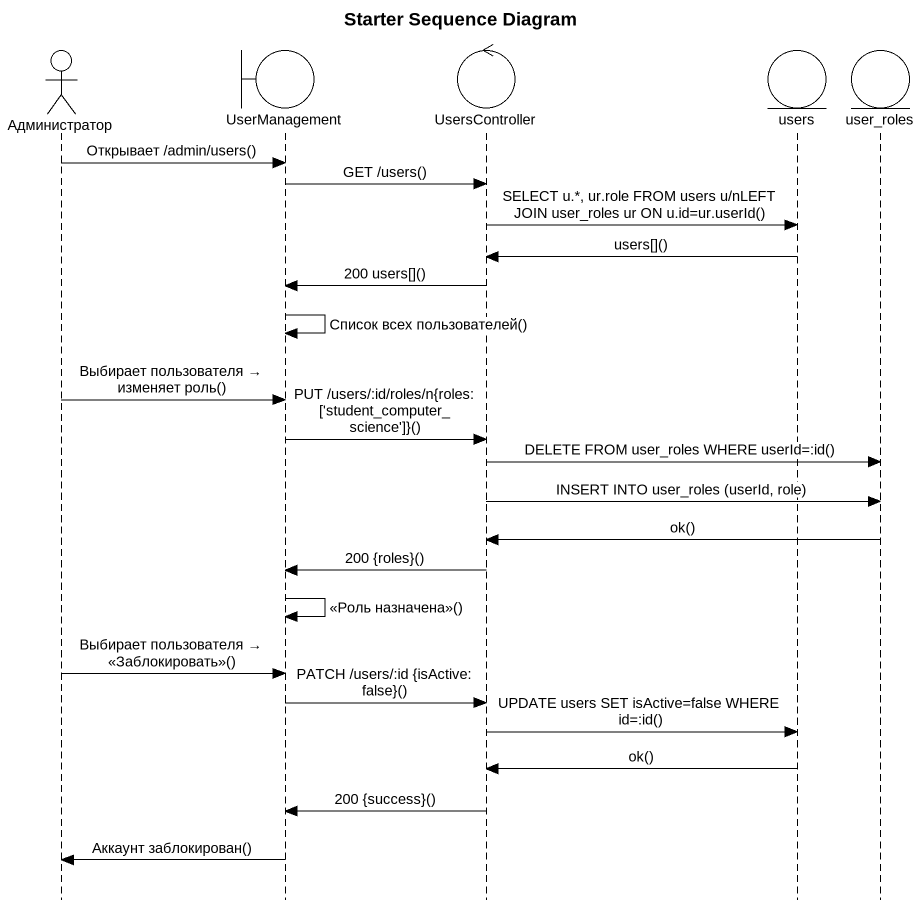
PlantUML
@startuml
title Starter Sequence Diagram
hide footbox
actor Администратор
boundary UserManagement
control UsersController
entity users
entity user_roles

Администратор -> UserManagement : Открывает /admin/users()
UserManagement -> UsersController : GET /users()
UsersController -> users : SELECT u.*, ur.role FROM users u/nLEFT JOIN user_roles ur ON u.id=ur.userId()
users -> UsersController : users[]()
UsersController -> UserManagement : 200 users[]()
UserManagement -> UserManagement : Список всех пользователей()
Администратор -> UserManagement : Выбирает пользователя → изменяет роль()
UserManagement -> UsersController : PUT /users/:id/roles/n{roles: ['student_computer_science']}()
UsersController -> user_roles : DELETE FROM user_roles WHERE userId=:id()
UsersController -> user_roles : INSERT INTO user_roles (userId, role)
user_roles -> UsersController : ok()
UsersController -> UserManagement : 200 {roles}()
UserManagement -> UserManagement : <<Роль назначена>>()
Администратор -> UserManagement : Выбирает пользователя → <<Заблокировать>>()
UserManagement -> UsersController : PATCH /users/:id {isActive: false}()
UsersController -> users : UPDATE users SET isActive=false WHERE id=:id()
users -> UsersController : ok()
UsersController -> UserManagement : 200 {success}()
UserManagement -> Администратор : Аккаунт заблокирован()
@enduml
